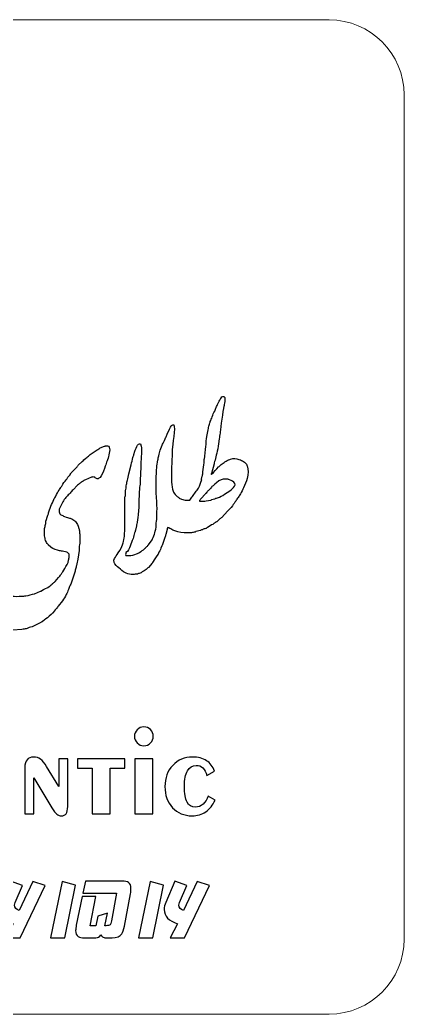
# Model space of a CAD drawing. Header units: millimetres. Extents: x -24 to 99, y -42 to 112.
# Drawn here: x 79.35 to 98.59, y -41.26 to 8.54 of the extents above; entities that cross this region are included whole.
import ezdxf

# ---------------------------------------------------------------- set-up
doc = ezdxf.new("R2010")
doc.units = ezdxf.units.MM
doc.header["$MEASUREMENT"] = 0
doc.layers.add('Layer 1', color=7, linetype='Continuous')

msp = doc.modelspace()

# ---------------------------------------------------------------- linework, layer by layer
at = {"layer": 'Layer 1', "color": 250, "lineweight": 18}
msp.add_open_spline([(52.5464, 8.5445), (52.5464, 8.5445), (94.8388, 8.5445), (94.8388, 8.5445), (96.9063, 8.5445), (98.5926, 6.8582), (98.5926, 4.7907), (98.5926, 4.7907), (98.5926, -37.5017), (98.5926, -37.5017), (98.5926, -39.5692), (96.9063, -41.2555), (94.8388, -41.2555), (94.8388, -41.2555), (52.5464, -41.2555), (52.5464, -41.2555), (50.4789, -41.2555), (48.7926, -39.5692), (48.7926, -37.5017), (48.7926, -37.5017), (48.7926, 4.7907), (48.7926, 4.7907), (48.7926, 6.8582), (50.4789, 8.5445), (52.5464, 8.5445)], degree=3, knots=[0, 0, 0, 0, 0.125, 0.125, 0.125, 0.25, 0.25, 0.25, 0.375, 0.375, 0.375, 0.5, 0.5, 0.5, 0.625, 0.625, 0.625, 0.75, 0.75, 0.75, 0.875, 0.875, 0.875, 1, 1, 1, 1], dxfattribs=at)
at = {"layer": 'Layer 1', "color": 250}
for points, knots in [([(88.6024, -13.4652), (88.6037, -13.4546), (88.601, -13.4527), (88.5808, -13.4652), (88.577, -13.5215), (88.5766, -13.5803), (88.5755, -13.6369), (88.5733, -13.753), (88.531, -13.9505), (88.5205, -14.0964), (88.5076, -14.2752), (88.4908, -14.2374), (88.4835, -14.3111), (88.4835, -14.3111), (88.4537, -14.4544), (88.4537, -14.4544), (88.4513, -14.4678), (88.4508, -14.4818), (88.4486, -14.4932), (88.435, -14.5613), (88.4594, -14.4638), (88.4444, -14.511), (88.4436, -14.5136), (88.4424, -14.5163), (88.4414, -14.5187), (88.4405, -14.521), (88.439, -14.5237), (88.438, -14.5259), (88.401, -14.6085), (88.379, -14.7943), (88.2971, -14.9109), (88.2704, -14.9489), (88.2502, -14.9674), (88.222, -15.0067), (88.208, -15.0261), (88.2014, -15.038), (88.1851, -15.0546), (88.1851, -15.0546), (87.9889, -15.3208), (87.9889, -15.3208), (87.9576, -15.3869), (87.9021, -15.4405), (87.8666, -15.507), (87.8004, -15.5086), (87.6989, -15.5149), (87.6356, -15.5066), (87.6356, -15.5066), (87.45, -15.459), (87.45, -15.459), (87.4083, -15.4394), (87.401, -15.4444), (87.36, -15.43), (87.2987, -15.4084), (87.35, -15.411), (87.2981, -15.3778), (87.246, -15.3445), (87.2039, -15.3165), (87.1598, -15.2684), (87.1059, -15.2098), (87.0512, -15.1284), (87.0201, -15.0549), (87.0078, -15.0257), (87.0115, -14.9869), (87.0004, -14.9548), (86.9156, -14.7103), (86.944, -14.2302), (86.9463, -13.9687), (86.9469, -13.9127), (86.9449, -13.8518), (86.9472, -13.7964), (86.9498, -13.7341), (86.9657, -13.7298), (86.9651, -13.6476), (86.9637, -13.4306), (86.9735, -13.1981), (86.98, -12.9723), (86.9867, -12.7365), (87.1452, -11.8873), (87.064, -11.7326), (86.9641, -11.7248), (86.9659, -11.7535), (86.925, -11.8128), (86.8718, -11.8896), (86.8773, -11.8998), (86.8393, -11.9635), (86.8393, -11.9635), (86.7298, -12.2087), (86.7298, -12.2087), (86.7188, -12.2347), (86.7115, -12.2758), (86.7006, -12.2978), (86.6936, -12.3117), (86.6905, -12.3121), (86.68, -12.3294), (86.6699, -12.3458), (86.6692, -12.3492), (86.6611, -12.3646), (86.6611, -12.3646), (86.5855, -12.5239), (86.5855, -12.5239), (86.5487, -12.634), (86.504, -12.6844), (86.4771, -12.7641), (86.4771, -12.7641), (86.3828, -13.0136), (86.3828, -13.0136), (86.3482, -13.1076), (86.3237, -13.1801), (86.3093, -13.2933), (86.3043, -13.3327), (86.2891, -13.3564), (86.283, -13.3842), (86.2636, -13.4733), (86.2874, -13.4455), (86.247, -13.5865), (86.247, -13.5865), (86.22, -13.7318), (86.22, -13.7318), (86.21, -13.7549), (86.2093, -13.7475), (86.2066, -13.7767), (86.203, -13.8148), (86.2066, -13.8522), (86.2017, -13.8926), (86.1855, -14.0252), (86.158, -15.1696), (86.1842, -15.3148), (86.1842, -15.3148), (86.2007, -15.4471), (86.2007, -15.4471), (86.2011, -15.4953), (86.2004, -15.545), (86.2051, -15.5923), (86.2263, -15.8069), (86.2143, -16.0514), (86.2138, -16.2721), (86.2134, -16.4308), (86.19, -16.5206), (86.1837, -16.6685), (86.1784, -16.7945), (86.1731, -16.9488), (86.1311, -17.0603), (86.0799, -17.1966), (86.1068, -17.2457), (86.0208, -17.3905), (85.9901, -17.4421), (86.0029, -17.4524), (85.9682, -17.4986), (85.9682, -17.4986), (85.7891, -17.7565), (85.7891, -17.7565), (85.7867, -17.7585), (85.779, -17.7634), (85.7764, -17.7654), (85.7726, -17.7683), (85.7592, -17.7789), (85.7578, -17.7803), (85.7362, -17.8009), (85.7312, -17.8165), (85.7098, -17.8401), (85.6912, -17.8605), (85.6747, -17.8723), (85.6535, -17.8903), (85.6518, -17.8918), (85.6492, -17.8937), (85.6476, -17.8953), (85.6092, -17.9297), (85.5873, -17.9628), (85.5408, -17.9923), (85.43, -18.0627), (85.4693, -18.0621), (85.3494, -18.1327), (85.2397, -18.1973), (85.2266, -18.1907), (85.1158, -18.2311), (84.9834, -18.2795), (84.8252, -18.2848), (84.6615, -18.2808), (84.6351, -18.2411), (84.6492, -18.2293), (84.6595, -18.1897), (84.6653, -18.1671), (84.6635, -18.1592), (84.6635, -18.1363), (84.7683, -18.1015), (84.8307, -17.9068), (84.8698, -17.8158), (84.8698, -17.8158), (84.9758, -17.525), (84.9758, -17.525), (84.979, -17.5135), (85.0041, -17.4847), (85.0222, -17.4344), (85.0566, -17.3383), (85.0718, -17.2433), (85.0976, -17.1424), (85.1108, -17.0905), (85.1305, -17.1011), (85.1411, -17.0191), (85.1411, -17.0191), (85.1896, -16.7976), (85.1896, -16.7976), (85.2001, -16.7609), (85.1956, -16.7486), (85.2001, -16.7116), (85.2177, -16.5669), (85.2573, -16.4489), (85.2715, -16.2387), (85.2736, -16.2084), (85.2714, -16.1861), (85.2777, -16.1566), (85.2868, -16.1137), (85.2906, -16.1353), (85.2927, -16.0798), (85.2952, -16.0145), (85.3025, -15.9665), (85.3035, -15.9083), (85.3056, -15.7884), (85.3065, -15.6736), (85.3139, -15.5637), (85.3139, -15.5637), (85.3468, -14.8682), (85.3468, -14.8682), (85.349, -14.7946), (85.3669, -14.7952), (85.3671, -14.7084), (85.3673, -14.6448), (85.3685, -14.5833), (85.3742, -14.5315), (85.3742, -14.5315), (85.4032, -13.8401), (85.4032, -13.8401), (85.4062, -13.5976), (85.4368, -13.371), (85.4361, -13.1116), (85.4355, -12.9212), (85.4547, -12.8621), (85.389, -12.6895), (85.3552, -12.6858), (85.3088, -12.688), (85.2865, -12.7035), (85.2406, -12.7353), (85.1681, -12.9149), (85.1478, -12.9684), (85.1358, -12.9999), (85.1241, -13.0325), (85.1137, -13.0627), (85.1137, -13.0627), (85.0651, -13.218), (85.0651, -13.218), (85.0544, -13.2775), (85.0335, -13.315), (85.014, -13.3705), (84.9737, -13.4855), (84.9581, -13.6246), (84.9183, -13.7393), (84.9183, -13.7393), (84.8074, -14.1968), (84.8074, -14.1968), (84.7807, -14.2911), (84.7637, -14.439), (84.7391, -14.515), (84.7199, -14.5744), (84.7386, -14.5085), (84.7166, -14.5537), (84.6989, -14.5902), (84.709, -14.6393), (84.7027, -14.6841), (84.6981, -14.7171), (84.6857, -14.7446), (84.678, -14.7867), (84.6698, -14.8318), (84.6737, -14.871), (84.6672, -14.9165), (84.6608, -14.9619), (84.6472, -14.9807), (84.6418, -15.0184), (84.6358, -15.061), (84.6409, -15.1071), (84.6353, -15.1517), (84.6288, -15.2028), (84.6417, -15.28), (84.6239, -15.3322), (84.6089, -15.3763), (84.6144, -15.3054), (84.6015, -15.3822), (84.6015, -15.3822), (84.6096, -16.6364), (84.6096, -16.6364), (84.6096, -16.695), (84.5995, -17.3939), (84.5642, -17.478), (84.5642, -17.478), (84.5372, -17.5795), (84.5372, -17.5795), (84.5207, -17.6688), (84.4696, -17.8254), (84.4278, -17.9083), (84.3308, -18.1007), (84.2077, -18.2361), (84.1787, -18.2926), (84.1243, -18.3984), (84.0329, -18.4361), (84.068, -18.6287), (84.0842, -18.7179), (84.2365, -18.8496), (84.3067, -18.9026), (84.4604, -19.0186), (84.4412, -19.0474), (84.6747, -19.1771), (84.7704, -19.2302), (84.8958, -19.2294), (85.0098, -19.2281), (85.0822, -19.2273), (85.1805, -19.2309), (85.24, -19.2114), (85.2598, -19.205), (85.2532, -19.2042), (85.2852, -19.1926), (85.3445, -19.1714), (85.4202, -19.1646), (85.466, -19.1186), (85.4996, -19.0848), (85.4637, -19.1082), (85.5026, -19.0901), (85.6073, -19.0412), (85.6449, -19.0098), (85.7301, -18.9313), (85.7542, -18.909), (85.7734, -18.8985), (85.7939, -18.8777), (85.7939, -18.8777), (85.9739, -18.672), (85.9739, -18.672), (86.0013, -18.6419), (85.9958, -18.6214), (86.0181, -18.5876), (86.0963, -18.4692), (86.2037, -18.3324), (86.2704, -18.2095), (86.2848, -18.183), (86.2977, -18.1516), (86.314, -18.1237), (86.3718, -18.0251), (86.4018, -17.9489), (86.4455, -17.8385), (86.4548, -17.8151), (86.4476, -17.8335), (86.4568, -17.8164), (86.4695, -17.793), (86.4629, -17.8118), (86.4771, -17.775), (86.4771, -17.775), (86.6062, -17.3882), (86.6062, -17.3882), (86.6188, -17.3499), (86.6318, -17.3315), (86.6406, -17.2947), (86.6453, -17.2747), (86.6456, -17.2584), (86.6517, -17.2399), (86.6517, -17.2399), (86.7187, -16.9872), (86.7187, -16.9872), (86.7251, -16.9557), (86.7228, -16.9628), (86.7327, -16.9368), (86.7327, -16.9368), (86.7561, -16.8895), (86.7561, -16.8895), (86.8183, -16.8885), (86.902, -16.9498), (86.9554, -16.9834), (87.0222, -17.0253), (87.0857, -17.0447), (87.1592, -17.0675), (87.1998, -17.0802), (87.2278, -17.0836), (87.2683, -17.0973), (87.4618, -17.163), (87.6771, -17.149), (87.8813, -17.1446), (87.9731, -17.1426), (88.0081, -17.1267), (88.086, -17.1169), (88.1778, -17.1054), (88.1099, -17.1038), (88.1654, -17.0844), (88.1654, -17.0844), (88.3997, -17.0275), (88.3997, -17.0275), (88.4425, -17.0064), (88.3837, -17.0218), (88.4402, -17.0064), (88.5063, -16.9883), (88.5696, -16.9507), (88.6124, -16.9444), (88.703, -16.9308), (88.6493, -16.947), (88.6992, -16.9084), (88.6992, -16.9084), (88.7333, -16.8895), (88.7333, -16.8895), (88.7578, -16.8765), (88.7528, -16.8774), (88.7719, -16.8633), (88.7719, -16.8633), (88.9512, -16.7547), (88.9512, -16.7547), (88.9858, -16.7324), (89.0356, -16.7155), (89.0675, -16.6871), (89.092, -16.6654), (89.1082, -16.6566), (89.1347, -16.6375), (89.1498, -16.6265), (89.1515, -16.6242), (89.1659, -16.6158), (89.1659, -16.6158), (89.1947, -16.601), (89.1947, -16.601), (89.1968, -16.5997), (89.1995, -16.598), (89.2016, -16.5966), (89.2035, -16.5952), (89.206, -16.5932), (89.2078, -16.5917), (89.2078, -16.5917), (89.3304, -16.4794), (89.3304, -16.4794), (89.3551, -16.4599), (89.3727, -16.4464), (89.3967, -16.4276), (89.421, -16.4087), (89.4444, -16.3996), (89.4674, -16.3793), (89.4674, -16.3793), (89.746, -16.0696), (89.746, -16.0696), (89.8399, -15.958), (89.9012, -15.9336), (89.9902, -15.7903), (90.0422, -15.7066), (90.106, -15.6343), (90.1639, -15.556), (90.2027, -15.5034), (90.1993, -15.478), (90.2558, -15.4114), (90.2608, -15.4055), (90.2773, -15.3851), (90.2788, -15.3825), (90.3198, -15.3111), (90.3488, -15.2802), (90.3913, -15.1951), (90.4399, -15.0984), (90.5201, -14.9911), (90.5542, -14.8874), (90.5542, -14.8874), (90.6918, -14.5518), (90.6918, -14.5518), (90.7528, -14.4097), (90.7985, -14.101), (90.7725, -13.9442), (90.7725, -13.9442), (90.7279, -13.7863), (90.7279, -13.7863), (90.7239, -13.7747), (90.7246, -13.7716), (90.7204, -13.7617), (90.6943, -13.7001), (90.613, -13.6169), (90.5505, -13.5829), (90.4584, -13.5329), (90.4443, -13.5003), (90.3137, -13.4673), (90.1595, -13.4285), (90.0744, -13.4049), (89.9046, -13.4562), (89.864, -13.4684), (89.8522, -13.4684), (89.818, -13.4849), (89.8045, -13.4914), (89.813, -13.4879), (89.7963, -13.4951), (89.7963, -13.4951), (89.7323, -13.528), (89.7323, -13.528), (89.6628, -13.5691), (89.6439, -13.5793), (89.5837, -13.6248), (89.5837, -13.6248), (89.4311, -13.7297), (89.4311, -13.7297), (89.3854, -13.7641), (89.3456, -13.8153), (89.3055, -13.8504), (89.1631, -13.9749), (89.0863, -14.0817), (88.9415, -14.2155), (88.9415, -14.2155), (88.93, -14.2267), (88.93, -14.2267), (88.9295, -14.1837), (88.9296, -14.201), (88.9389, -14.1701), (88.9389, -14.1701), (89.0781, -13.6989), (89.0781, -13.6989), (89.0882, -13.6408), (89.0776, -13.6337), (89.1008, -13.5809), (89.1403, -13.491), (89.1633, -13.3645), (89.1876, -13.2626), (89.1976, -13.2209), (89.2139, -13.2023), (89.2182, -13.1546), (89.2283, -13.0429), (89.2824, -12.8301), (89.3048, -12.695), (89.3048, -12.695), (89.3387, -12.4472), (89.3387, -12.4472), (89.3474, -12.3473), (89.3504, -12.2506), (89.3755, -12.1521), (89.3803, -12.1336), (89.3863, -12.1222), (89.3889, -12.0937), (89.4105, -11.864), (89.5075, -11.046), (89.5693, -10.808), (89.5795, -10.7684), (89.57, -10.8085), (89.5801, -10.7754), (89.5925, -10.7345), (89.5871, -10.6957), (89.5937, -10.6499), (89.6058, -10.5658), (89.655, -10.3408), (89.5679, -10.3136), (89.5165, -10.2976), (89.493, -10.3162), (89.4701, -10.3398), (89.4701, -10.3398), (89.4075, -10.4163), (89.4075, -10.4163), (89.3705, -10.4626), (89.3474, -10.5374), (89.3156, -10.5925), (89.3156, -10.5925), (89.2676, -10.6834), (89.2676, -10.6834), (89.2475, -10.7147), (89.2397, -10.7417), (89.2236, -10.7779), (89.193, -10.8471), (89.1608, -10.8827), (89.1392, -10.9594), (89.1392, -10.9594), (89.1056, -11.0463), (89.1056, -11.0463), (88.998, -11.2455), (88.9556, -11.4293), (88.8879, -11.5783), (88.8706, -11.6165), (88.8724, -11.5803), (88.86, -11.6438), (88.8509, -11.69), (88.8443, -11.7122), (88.8284, -11.7544), (88.8, -11.8297), (88.798, -11.9019), (88.7817, -11.9881), (88.7609, -12.0986), (88.7283, -12.2132), (88.7146, -12.3235), (88.7146, -12.3235), (88.6921, -12.4379), (88.6921, -12.4379), (88.6779, -12.5611), (88.6814, -12.7027), (88.6624, -12.8247), (88.6339, -13.0088), (88.612, -13.2811), (88.6024, -13.4652)], [0, 0, 0, 0, 0.0051282, 0.0051282, 0.0051282, 0.0102564, 0.0102564, 0.0102564, 0.0153846, 0.0153846, 0.0153846, 0.0205128, 0.0205128, 0.0205128, 0.025641, 0.025641, 0.025641, 0.0307692, 0.0307692, 0.0307692, 0.0358974, 0.0358974, 0.0358974, 0.0410256, 0.0410256, 0.0410256, 0.0461538, 0.0461538, 0.0461538, 0.0512821, 0.0512821, 0.0512821, 0.0564103, 0.0564103, 0.0564103, 0.0615385, 0.0615385, 0.0615385, 0.0666667, 0.0666667, 0.0666667, 0.0717949, 0.0717949, 0.0717949, 0.0769231, 0.0769231, 0.0769231, 0.0820513, 0.0820513, 0.0820513, 0.0871795, 0.0871795, 0.0871795, 0.0923077, 0.0923077, 0.0923077, 0.0974359, 0.0974359, 0.0974359, 0.1025641, 0.1025641, 0.1025641, 0.1076923, 0.1076923, 0.1076923, 0.1128205, 0.1128205, 0.1128205, 0.1179487, 0.1179487, 0.1179487, 0.1230769, 0.1230769, 0.1230769, 0.1282051, 0.1282051, 0.1282051, 0.1333333, 0.1333333, 0.1333333, 0.1384615, 0.1384615, 0.1384615, 0.1435897, 0.1435897, 0.1435897, 0.1487179, 0.1487179, 0.1487179, 0.1538462, 0.1538462, 0.1538462, 0.1589744, 0.1589744, 0.1589744, 0.1641026, 0.1641026, 0.1641026, 0.1692308, 0.1692308, 0.1692308, 0.174359, 0.174359, 0.174359, 0.1794872, 0.1794872, 0.1794872, 0.1846154, 0.1846154, 0.1846154, 0.1897436, 0.1897436, 0.1897436, 0.1948718, 0.1948718, 0.1948718, 0.2, 0.2, 0.2, 0.2051282, 0.2051282, 0.2051282, 0.2102564, 0.2102564, 0.2102564, 0.2153846, 0.2153846, 0.2153846, 0.2205128, 0.2205128, 0.2205128, 0.225641, 0.225641, 0.225641, 0.2307692, 0.2307692, 0.2307692, 0.2358974, 0.2358974, 0.2358974, 0.2410256, 0.2410256, 0.2410256, 0.2461538, 0.2461538, 0.2461538, 0.2512821, 0.2512821, 0.2512821, 0.2564103, 0.2564103, 0.2564103, 0.2615385, 0.2615385, 0.2615385, 0.2666667, 0.2666667, 0.2666667, 0.2717949, 0.2717949, 0.2717949, 0.2769231, 0.2769231, 0.2769231, 0.2820513, 0.2820513, 0.2820513, 0.2871795, 0.2871795, 0.2871795, 0.2923077, 0.2923077, 0.2923077, 0.2974359, 0.2974359, 0.2974359, 0.3025641, 0.3025641, 0.3025641, 0.3076923, 0.3076923, 0.3076923, 0.3128205, 0.3128205, 0.3128205, 0.3179487, 0.3179487, 0.3179487, 0.3230769, 0.3230769, 0.3230769, 0.3282051, 0.3282051, 0.3282051, 0.3333333, 0.3333333, 0.3333333, 0.3384615, 0.3384615, 0.3384615, 0.3435897, 0.3435897, 0.3435897, 0.3487179, 0.3487179, 0.3487179, 0.3538462, 0.3538462, 0.3538462, 0.3589744, 0.3589744, 0.3589744, 0.3641026, 0.3641026, 0.3641026, 0.3692308, 0.3692308, 0.3692308, 0.374359, 0.374359, 0.374359, 0.3794872, 0.3794872, 0.3794872, 0.3846154, 0.3846154, 0.3846154, 0.3897436, 0.3897436, 0.3897436, 0.3948718, 0.3948718, 0.3948718, 0.4, 0.4, 0.4, 0.4051282, 0.4051282, 0.4051282, 0.4102564, 0.4102564, 0.4102564, 0.4153846, 0.4153846, 0.4153846, 0.4205128, 0.4205128, 0.4205128, 0.425641, 0.425641, 0.425641, 0.4307692, 0.4307692, 0.4307692, 0.4358974, 0.4358974, 0.4358974, 0.4410256, 0.4410256, 0.4410256, 0.4461538, 0.4461538, 0.4461538, 0.4512821, 0.4512821, 0.4512821, 0.4564103, 0.4564103, 0.4564103, 0.4615385, 0.4615385, 0.4615385, 0.4666667, 0.4666667, 0.4666667, 0.4717949, 0.4717949, 0.4717949, 0.4769231, 0.4769231, 0.4769231, 0.4820513, 0.4820513, 0.4820513, 0.4871795, 0.4871795, 0.4871795, 0.4923077, 0.4923077, 0.4923077, 0.4974359, 0.4974359, 0.4974359, 0.5025641, 0.5025641, 0.5025641, 0.5076923, 0.5076923, 0.5076923, 0.5128205, 0.5128205, 0.5128205, 0.5179487, 0.5179487, 0.5179487, 0.5230769, 0.5230769, 0.5230769, 0.5282051, 0.5282051, 0.5282051, 0.5333333, 0.5333333, 0.5333333, 0.5384615, 0.5384615, 0.5384615, 0.5435897, 0.5435897, 0.5435897, 0.5487179, 0.5487179, 0.5487179, 0.5538462, 0.5538462, 0.5538462, 0.5589744, 0.5589744, 0.5589744, 0.5641026, 0.5641026, 0.5641026, 0.5692308, 0.5692308, 0.5692308, 0.574359, 0.574359, 0.574359, 0.5794872, 0.5794872, 0.5794872, 0.5846154, 0.5846154, 0.5846154, 0.5897436, 0.5897436, 0.5897436, 0.5948718, 0.5948718, 0.5948718, 0.6, 0.6, 0.6, 0.6051282, 0.6051282, 0.6051282, 0.6102564, 0.6102564, 0.6102564, 0.6153846, 0.6153846, 0.6153846, 0.6205128, 0.6205128, 0.6205128, 0.625641, 0.625641, 0.625641, 0.6307692, 0.6307692, 0.6307692, 0.6358974, 0.6358974, 0.6358974, 0.6410256, 0.6410256, 0.6410256, 0.6461538, 0.6461538, 0.6461538, 0.6512821, 0.6512821, 0.6512821, 0.6564103, 0.6564103, 0.6564103, 0.6615385, 0.6615385, 0.6615385, 0.6666667, 0.6666667, 0.6666667, 0.6717949, 0.6717949, 0.6717949, 0.6769231, 0.6769231, 0.6769231, 0.6820513, 0.6820513, 0.6820513, 0.6871795, 0.6871795, 0.6871795, 0.6923077, 0.6923077, 0.6923077, 0.6974359, 0.6974359, 0.6974359, 0.7025641, 0.7025641, 0.7025641, 0.7076923, 0.7076923, 0.7076923, 0.7128205, 0.7128205, 0.7128205, 0.7179487, 0.7179487, 0.7179487, 0.7230769, 0.7230769, 0.7230769, 0.7282051, 0.7282051, 0.7282051, 0.7333333, 0.7333333, 0.7333333, 0.7384615, 0.7384615, 0.7384615, 0.7435897, 0.7435897, 0.7435897, 0.7487179, 0.7487179, 0.7487179, 0.7538462, 0.7538462, 0.7538462, 0.7589744, 0.7589744, 0.7589744, 0.7641026, 0.7641026, 0.7641026, 0.7692308, 0.7692308, 0.7692308, 0.774359, 0.774359, 0.774359, 0.7794872, 0.7794872, 0.7794872, 0.7846154, 0.7846154, 0.7846154, 0.7897436, 0.7897436, 0.7897436, 0.7948718, 0.7948718, 0.7948718, 0.8, 0.8, 0.8, 0.8051282, 0.8051282, 0.8051282, 0.8102564, 0.8102564, 0.8102564, 0.8153846, 0.8153846, 0.8153846, 0.8205128, 0.8205128, 0.8205128, 0.825641, 0.825641, 0.825641, 0.8307692, 0.8307692, 0.8307692, 0.8358974, 0.8358974, 0.8358974, 0.8410256, 0.8410256, 0.8410256, 0.8461538, 0.8461538, 0.8461538, 0.8512821, 0.8512821, 0.8512821, 0.8564103, 0.8564103, 0.8564103, 0.8615385, 0.8615385, 0.8615385, 0.8666667, 0.8666667, 0.8666667, 0.8717949, 0.8717949, 0.8717949, 0.8769231, 0.8769231, 0.8769231, 0.8820513, 0.8820513, 0.8820513, 0.8871795, 0.8871795, 0.8871795, 0.8923077, 0.8923077, 0.8923077, 0.8974359, 0.8974359, 0.8974359, 0.9025641, 0.9025641, 0.9025641, 0.9076923, 0.9076923, 0.9076923, 0.9128205, 0.9128205, 0.9128205, 0.9179487, 0.9179487, 0.9179487, 0.9230769, 0.9230769, 0.9230769, 0.9282051, 0.9282051, 0.9282051, 0.9333333, 0.9333333, 0.9333333, 0.9384615, 0.9384615, 0.9384615, 0.9435897, 0.9435897, 0.9435897, 0.9487179, 0.9487179, 0.9487179, 0.9538462, 0.9538462, 0.9538462, 0.9589744, 0.9589744, 0.9589744, 0.9641026, 0.9641026, 0.9641026, 0.9692308, 0.9692308, 0.9692308, 0.974359, 0.974359, 0.974359, 0.9794872, 0.9794872, 0.9794872, 0.9846154, 0.9846154, 0.9846154, 0.9897436, 0.9897436, 0.9897436, 0.9948718, 0.9948718, 0.9948718, 1, 1, 1, 1]), ([(80.5836, -16.99), (80.5835, -17.1128), (80.5678, -17.2657), (80.6027, -17.3783), (80.6144, -17.4163), (80.6092, -17.4303), (80.6185, -17.4698), (80.6354, -17.5425), (80.6825, -17.6293), (80.7233, -17.6876), (80.745, -17.7187), (80.7394, -17.7197), (80.77, -17.7482), (80.77, -17.7482), (80.9015, -17.8635), (80.9015, -17.8635), (80.9105, -17.8723), (80.9097, -17.8727), (80.9172, -17.8797), (81.0039, -17.9611), (81.221, -18.0173), (81.3336, -18.048), (81.3737, -18.059), (81.4022, -18.052), (81.4402, -18.061), (81.4858, -18.0717), (81.4452, -18.0654), (81.48, -18.0749), (81.48, -18.0749), (81.6979, -18.1241), (81.6979, -18.1241), (81.7321, -18.1335), (81.7309, -18.1455), (81.7633, -18.167), (81.8211, -18.2053), (81.8243, -18.2148), (81.8228, -18.3291), (81.8215, -18.4276), (81.802, -18.4424), (81.7904, -18.5227), (81.7656, -18.6953), (81.6741, -18.7996), (81.601, -18.9359), (81.601, -18.9359), (81.4953, -19.1095), (81.4953, -19.1095), (81.4768, -19.1366), (81.4745, -19.1487), (81.4545, -19.1766), (81.4355, -19.2031), (81.4236, -19.2102), (81.4059, -19.2346), (81.3692, -19.285), (81.3358, -19.3419), (81.2901, -19.3878), (81.2901, -19.3878), (81.11, -19.5931), (81.11, -19.5931), (81.0765, -19.6312), (81.0276, -19.6496), (80.9905, -19.6878), (80.9905, -19.6878), (80.9614, -19.714), (80.9614, -19.714), (80.8991, -19.7579), (80.8559, -19.836), (80.7521, -19.8785), (80.7521, -19.8785), (80.5976, -19.9516), (80.5976, -19.9516), (80.5697, -19.9652), (80.56, -19.9794), (80.5371, -19.9951), (80.5371, -19.9951), (80.3932, -20.0674), (80.3932, -20.0674), (80.3912, -20.0685), (80.3886, -20.07), (80.3866, -20.0711), (80.3866, -20.0711), (80.0912, -20.1967), (80.0912, -20.1967), (79.9397, -20.2257), (79.8046, -20.2903), (79.6424, -20.3031), (79.5823, -20.3079), (79.595, -20.3147), (79.555, -20.3223), (79.524, -20.3281), (79.4819, -20.3256), (79.4493, -20.326), (79.0816, -20.3297), (78.8248, -20.3528), (78.4801, -20.1996), (78.4395, -20.1816), (78.4205, -20.1815), (78.3805, -20.1597), (78.282, -20.1063), (78.0685, -19.9392), (78.0055, -19.8481), (77.8814, -19.6685), (77.8653, -19.5738), (77.807, -19.3691), (77.7793, -19.2719), (77.7773, -19.0797), (77.7834, -18.9714), (77.7941, -18.7834), (77.8207, -18.5637), (77.8649, -18.3756), (77.8649, -18.3756), (77.9685, -17.9232), (77.9685, -17.9232), (77.9723, -17.9057), (77.9748, -17.8855), (77.979, -17.8693), (77.979, -17.8693), (78.0118, -17.7627), (78.0118, -17.7627), (78.0244, -17.7189), (78.0221, -17.75), (78.0349, -17.7113), (78.0349, -17.7113), (78.0678, -17.6067), (78.0678, -17.6067), (78.0748, -17.5726), (78.0723, -17.5212), (78.0857, -17.4911), (78.0857, -17.4911), (78.1653, -17.2944), (78.1653, -17.2944), (78.1813, -17.2554), (78.1749, -17.2227), (78.1921, -17.1795), (78.2197, -17.11), (78.251, -17.0617), (78.2657, -16.9892), (78.2803, -16.917), (78.3165, -16.8544), (78.3412, -16.7853), (78.3525, -16.7542), (78.365, -16.7345), (78.3727, -16.6895), (78.3852, -16.6158), (78.4121, -16.5452), (78.4501, -16.4841), (78.4501, -16.4841), (78.6021, -16.0942), (78.6021, -16.0942), (78.6141, -16.0388), (78.6334, -15.9093), (78.6556, -15.8744), (78.6745, -15.8444), (78.6627, -15.8853), (78.6808, -15.8393), (78.6856, -15.827), (78.6922, -15.7973), (78.6981, -15.7811), (78.7113, -15.7442), (78.72, -15.7201), (78.7294, -15.6747), (78.7567, -15.544), (78.8057, -15.4787), (78.7462, -15.334), (78.7296, -15.2938), (78.7313, -15.278), (78.6789, -15.2664), (78.5644, -15.2411), (78.5228, -15.2858), (78.4709, -15.3677), (78.4633, -15.3799), (78.4509, -15.4024), (78.4436, -15.4148), (78.4252, -15.4462), (78.4197, -15.4768), (78.4003, -15.5111), (78.3501, -15.5996), (78.3141, -15.7868), (78.27, -15.8647), (78.2469, -15.9055), (78.2563, -15.8712), (78.2443, -15.9108), (78.2282, -15.9642), (78.2271, -15.9692), (78.2084, -16.0156), (78.2084, -16.0156), (77.9708, -16.6567), (77.9708, -16.6567), (77.9609, -16.6815), (77.932, -16.7212), (77.9018, -16.7998), (77.9018, -16.7998), (77.8576, -16.9268), (77.8576, -16.9268), (77.8566, -16.9295), (77.8555, -16.9323), (77.8545, -16.9349), (77.8545, -16.9349), (77.8297, -16.9952), (77.8297, -16.9952), (77.8045, -17.0681), (77.779, -17.1206), (77.7598, -17.2031), (77.7409, -17.2846), (77.7144, -17.3312), (77.6816, -17.3955), (77.6561, -17.4455), (77.6501, -17.5482), (77.6199, -17.6144), (77.6199, -17.6144), (77.5504, -17.8452), (77.5504, -17.8452), (77.5494, -17.8474), (77.5479, -17.8501), (77.5469, -17.8523), (77.5136, -17.925), (77.4413, -18.1774), (77.433, -18.2431), (77.4258, -18.2999), (77.4131, -18.2995), (77.4068, -18.3595), (77.4014, -18.4112), (77.3901, -18.4327), (77.3791, -18.4684), (77.3791, -18.4684), (77.35, -18.5681), (77.35, -18.5681), (77.3314, -18.6334), (77.3292, -18.7201), (77.3059, -18.803), (77.2833, -18.8835), (77.2777, -18.9648), (77.2667, -19.0456), (77.2564, -19.1197), (77.2393, -19.0517), (77.2361, -19.2942), (77.2351, -19.3686), (77.2228, -19.3366), (77.2156, -19.4104), (77.1921, -19.6548), (77.1938, -19.9473), (77.2254, -20.1954), (77.2254, -20.1954), (77.2392, -20.3871), (77.2392, -20.3871), (77.2453, -20.4405), (77.2438, -20.4096), (77.2594, -20.4426), (77.2801, -20.4865), (77.3022, -20.6006), (77.3109, -20.6552), (77.3109, -20.6552), (77.4565, -21.0716), (77.4565, -21.0716), (77.4676, -21.0897), (77.4673, -21.0887), (77.4805, -21.1114), (77.4805, -21.1114), (77.5123, -21.1554), (77.5123, -21.1554), (77.5424, -21.1937), (77.5304, -21.2045), (77.5575, -21.2491), (77.5575, -21.2491), (77.6736, -21.4014), (77.6736, -21.4014), (77.7149, -21.4472), (77.6894, -21.4491), (77.7214, -21.4925), (77.7214, -21.4925), (77.8571, -21.625), (77.8571, -21.625), (77.8847, -21.6485), (77.9056, -21.6685), (77.9302, -21.691), (77.9302, -21.691), (78.1659, -21.8602), (78.1659, -21.8602), (78.426, -21.9954), (78.7009, -22.0242), (78.9993, -22.0251), (78.9993, -22.0251), (79.4527, -21.9846), (79.4527, -21.9846), (79.5239, -21.9668), (79.6054, -21.9722), (79.6683, -21.9519), (79.7133, -21.9374), (79.7127, -21.9296), (79.7467, -21.9157), (79.8197, -21.8859), (79.9454, -21.8693), (80.0276, -21.8214), (80.0276, -21.8214), (80.4046, -21.6397), (80.4046, -21.6397), (80.4276, -21.6255), (80.4213, -21.6303), (80.4427, -21.6146), (80.4549, -21.6057), (80.4641, -21.598), (80.4806, -21.5876), (80.5759, -21.5278), (80.6187, -21.4745), (80.6586, -21.4541), (80.7337, -21.4157), (80.9171, -21.2363), (80.9805, -21.1678), (80.9805, -21.1678), (81.0952, -21.0363), (81.0952, -21.0363), (81.1041, -21.0236), (81.113, -21.0127), (81.1236, -20.9998), (81.145, -20.9734), (81.1358, -20.9859), (81.1553, -20.9671), (81.1781, -20.9452), (81.1575, -20.9721), (81.1802, -20.9373), (81.1802, -20.9373), (81.2344, -20.8641), (81.2344, -20.8641), (81.2482, -20.8461), (81.2493, -20.8454), (81.2642, -20.8298), (81.2642, -20.8298), (81.4847, -20.5476), (81.4847, -20.5476), (81.5541, -20.4564), (81.6152, -20.3411), (81.6726, -20.2431), (81.7169, -20.1676), (81.7466, -20.0647), (81.7801, -19.9833), (81.7987, -19.9383), (81.8013, -19.9542), (81.817, -19.8893), (81.8347, -19.8157), (81.8659, -19.7913), (81.8948, -19.7244), (81.8948, -19.7244), (82.1115, -19.0739), (82.1115, -19.0739), (82.1217, -19.0343), (82.12, -19.0036), (82.1313, -18.964), (82.148, -18.905), (82.1769, -18.8426), (82.1874, -18.778), (82.2054, -18.6669), (82.2392, -18.5837), (82.253, -18.4701), (82.253, -18.4701), (82.3119, -18.0329), (82.3119, -18.0329), (82.33, -17.9512), (82.3104, -17.8267), (82.3418, -17.7512), (82.3688, -17.6861), (82.3596, -17.369), (82.3551, -17.2578), (82.3515, -17.2138), (82.3395, -17.2208), (82.3356, -17.1618), (82.3316, -17.1035), (82.3326, -16.9958), (82.3128, -16.9533), (82.2929, -16.9105), (82.3097, -16.9761), (82.2935, -16.9054), (82.2877, -16.8806), (82.2887, -16.8692), (82.2836, -16.8516), (82.2706, -16.8058), (82.2818, -16.8459), (82.2688, -16.8147), (82.2688, -16.8147), (82.2292, -16.7266), (82.2292, -16.7266), (82.197, -16.663), (82.155, -16.5925), (82.1021, -16.5446), (82.1021, -16.5446), (82.0104, -16.4875), (82.0104, -16.4875), (81.8205, -16.3754), (81.8573, -16.4489), (81.5785, -16.3284), (81.5519, -16.317), (81.5312, -16.294), (81.5078, -16.2848), (81.4499, -16.2622), (81.3476, -16.2762), (81.3175, -16.103), (81.298, -15.9906), (81.3313, -15.933), (81.3869, -15.8228), (81.3869, -15.8228), (81.4715, -15.6596), (81.4715, -15.6596), (81.5164, -15.5804), (81.5576, -15.4996), (81.6141, -15.4257), (81.68, -15.3396), (81.6975, -15.3512), (81.7352, -15.3015), (81.7881, -15.2317), (81.8538, -15.1793), (81.9089, -15.1115), (81.9199, -15.098), (81.9125, -15.1062), (81.9228, -15.0931), (81.9349, -15.0776), (81.9208, -15.0939), (81.9374, -15.0748), (81.9849, -15.0203), (82.0438, -14.9785), (82.087, -14.9249), (82.1066, -14.9004), (82.1165, -14.8805), (82.1382, -14.8577), (82.1994, -14.7936), (82.2723, -14.7417), (82.3388, -14.6832), (82.3817, -14.6454), (82.4339, -14.6122), (82.4808, -14.5787), (82.5048, -14.5616), (82.5217, -14.5432), (82.5499, -14.5298), (82.5857, -14.5127), (82.604, -14.5068), (82.6411, -14.4899), (82.6411, -14.4899), (82.9346, -14.3575), (82.9346, -14.3575), (82.9541, -14.3532), (82.9753, -14.3518), (82.9955, -14.3512), (83.0364, -14.3499), (83.0686, -14.3539), (83.1, -14.3684), (83.1787, -14.405), (83.2472, -14.5394), (83.429, -14.2958), (83.5242, -14.1683), (83.5656, -13.9373), (83.6229, -13.8145), (83.6652, -13.7235), (83.676, -13.6237), (83.723, -13.5393), (83.7498, -13.491), (83.7985, -13.3239), (83.8033, -13.2611), (83.8033, -13.2611), (83.8079, -13.22), (83.8079, -13.22), (83.8162, -13.1835), (83.8196, -13.207), (83.8268, -13.1539), (83.8381, -13.0697), (83.8736, -12.9247), (83.8236, -12.8499), (83.7841, -12.7905), (83.7047, -12.7885), (83.639, -12.7958), (83.6078, -12.7993), (83.6185, -12.7992), (83.5933, -12.8101), (83.5933, -12.8101), (83.5434, -12.8259), (83.5434, -12.8259), (83.4839, -12.8411), (83.4356, -12.8781), (83.3711, -12.8993), (83.3403, -12.9094), (83.3288, -12.9279), (83.3021, -12.9465), (83.276, -12.9647), (83.2473, -12.977), (83.22, -12.993), (83.22, -12.993), (82.9184, -13.1851), (82.9184, -13.1851), (82.8841, -13.2127), (82.8644, -13.2418), (82.8216, -13.2701), (82.763, -13.309), (82.7147, -13.3627), (82.6574, -13.4056), (82.6574, -13.4056), (82.5608, -13.4909), (82.5608, -13.4909), (82.5198, -13.5262), (82.5135, -13.5489), (82.4679, -13.5803), (82.4679, -13.5803), (82.2716, -13.7593), (82.2716, -13.7593), (82.2262, -13.8173), (82.2635, -13.8034), (82.1622, -13.8954), (82.1406, -13.9151), (82.123, -13.9324), (82.1032, -13.9549), (82.1032, -13.9549), (81.9853, -14.0831), (81.9853, -14.0831), (81.9407, -14.1217), (81.906, -14.1682), (81.8748, -14.2188), (81.8727, -14.2222), (81.8631, -14.2381), (81.8626, -14.2389), (81.8082, -14.3169), (81.7795, -14.3285), (81.7194, -14.4278), (81.7008, -14.4587), (81.691, -14.4598), (81.666, -14.4923), (81.6156, -14.5577), (81.4837, -14.7147), (81.4601, -14.7755), (81.4401, -14.8268), (81.4197, -14.8344), (81.3688, -14.9336), (81.35, -14.9702), (81.3357, -14.9791), (81.3125, -15.0068), (81.2506, -15.0807), (81.1984, -15.2161), (81.1528, -15.3077), (81.1233, -15.3667), (81.0715, -15.4143), (81.0501, -15.4807), (81.0139, -15.5925), (80.9401, -15.709), (80.8961, -15.8208), (80.8961, -15.8208), (80.802, -16.0937), (80.802, -16.0937), (80.7886, -16.1332), (80.7878, -16.1624), (80.7769, -16.2001), (80.7561, -16.2721), (80.6693, -16.4518), (80.6561, -16.5717), (80.6509, -16.6187), (80.6594, -16.6364), (80.6431, -16.6746), (80.6431, -16.6746), (80.6193, -16.7797), (80.6193, -16.7797), (80.6094, -16.8478), (80.5836, -16.9208), (80.5836, -16.99)], [0, 0, 0, 0, 0.0054054, 0.0054054, 0.0054054, 0.0108108, 0.0108108, 0.0108108, 0.0162162, 0.0162162, 0.0162162, 0.0216216, 0.0216216, 0.0216216, 0.027027, 0.027027, 0.027027, 0.0324324, 0.0324324, 0.0324324, 0.0378378, 0.0378378, 0.0378378, 0.0432432, 0.0432432, 0.0432432, 0.0486486, 0.0486486, 0.0486486, 0.0540541, 0.0540541, 0.0540541, 0.0594595, 0.0594595, 0.0594595, 0.0648649, 0.0648649, 0.0648649, 0.0702703, 0.0702703, 0.0702703, 0.0756757, 0.0756757, 0.0756757, 0.0810811, 0.0810811, 0.0810811, 0.0864865, 0.0864865, 0.0864865, 0.0918919, 0.0918919, 0.0918919, 0.0972973, 0.0972973, 0.0972973, 0.1027027, 0.1027027, 0.1027027, 0.1081081, 0.1081081, 0.1081081, 0.1135135, 0.1135135, 0.1135135, 0.1189189, 0.1189189, 0.1189189, 0.1243243, 0.1243243, 0.1243243, 0.1297297, 0.1297297, 0.1297297, 0.1351351, 0.1351351, 0.1351351, 0.1405405, 0.1405405, 0.1405405, 0.1459459, 0.1459459, 0.1459459, 0.1513514, 0.1513514, 0.1513514, 0.1567568, 0.1567568, 0.1567568, 0.1621622, 0.1621622, 0.1621622, 0.1675676, 0.1675676, 0.1675676, 0.172973, 0.172973, 0.172973, 0.1783784, 0.1783784, 0.1783784, 0.1837838, 0.1837838, 0.1837838, 0.1891892, 0.1891892, 0.1891892, 0.1945946, 0.1945946, 0.1945946, 0.2, 0.2, 0.2, 0.2054054, 0.2054054, 0.2054054, 0.2108108, 0.2108108, 0.2108108, 0.2162162, 0.2162162, 0.2162162, 0.2216216, 0.2216216, 0.2216216, 0.227027, 0.227027, 0.227027, 0.2324324, 0.2324324, 0.2324324, 0.2378378, 0.2378378, 0.2378378, 0.2432432, 0.2432432, 0.2432432, 0.2486486, 0.2486486, 0.2486486, 0.2540541, 0.2540541, 0.2540541, 0.2594595, 0.2594595, 0.2594595, 0.2648649, 0.2648649, 0.2648649, 0.2702703, 0.2702703, 0.2702703, 0.2756757, 0.2756757, 0.2756757, 0.2810811, 0.2810811, 0.2810811, 0.2864865, 0.2864865, 0.2864865, 0.2918919, 0.2918919, 0.2918919, 0.2972973, 0.2972973, 0.2972973, 0.3027027, 0.3027027, 0.3027027, 0.3081081, 0.3081081, 0.3081081, 0.3135135, 0.3135135, 0.3135135, 0.3189189, 0.3189189, 0.3189189, 0.3243243, 0.3243243, 0.3243243, 0.3297297, 0.3297297, 0.3297297, 0.3351351, 0.3351351, 0.3351351, 0.3405405, 0.3405405, 0.3405405, 0.3459459, 0.3459459, 0.3459459, 0.3513514, 0.3513514, 0.3513514, 0.3567568, 0.3567568, 0.3567568, 0.3621622, 0.3621622, 0.3621622, 0.3675676, 0.3675676, 0.3675676, 0.372973, 0.372973, 0.372973, 0.3783784, 0.3783784, 0.3783784, 0.3837838, 0.3837838, 0.3837838, 0.3891892, 0.3891892, 0.3891892, 0.3945946, 0.3945946, 0.3945946, 0.4, 0.4, 0.4, 0.4054054, 0.4054054, 0.4054054, 0.4108108, 0.4108108, 0.4108108, 0.4162162, 0.4162162, 0.4162162, 0.4216216, 0.4216216, 0.4216216, 0.427027, 0.427027, 0.427027, 0.4324324, 0.4324324, 0.4324324, 0.4378378, 0.4378378, 0.4378378, 0.4432432, 0.4432432, 0.4432432, 0.4486486, 0.4486486, 0.4486486, 0.4540541, 0.4540541, 0.4540541, 0.4594595, 0.4594595, 0.4594595, 0.4648649, 0.4648649, 0.4648649, 0.4702703, 0.4702703, 0.4702703, 0.4756757, 0.4756757, 0.4756757, 0.4810811, 0.4810811, 0.4810811, 0.4864865, 0.4864865, 0.4864865, 0.4918919, 0.4918919, 0.4918919, 0.4972973, 0.4972973, 0.4972973, 0.5027027, 0.5027027, 0.5027027, 0.5081081, 0.5081081, 0.5081081, 0.5135135, 0.5135135, 0.5135135, 0.5189189, 0.5189189, 0.5189189, 0.5243243, 0.5243243, 0.5243243, 0.5297297, 0.5297297, 0.5297297, 0.5351351, 0.5351351, 0.5351351, 0.5405405, 0.5405405, 0.5405405, 0.5459459, 0.5459459, 0.5459459, 0.5513514, 0.5513514, 0.5513514, 0.5567568, 0.5567568, 0.5567568, 0.5621622, 0.5621622, 0.5621622, 0.5675676, 0.5675676, 0.5675676, 0.572973, 0.572973, 0.572973, 0.5783784, 0.5783784, 0.5783784, 0.5837838, 0.5837838, 0.5837838, 0.5891892, 0.5891892, 0.5891892, 0.5945946, 0.5945946, 0.5945946, 0.6, 0.6, 0.6, 0.6054054, 0.6054054, 0.6054054, 0.6108108, 0.6108108, 0.6108108, 0.6162162, 0.6162162, 0.6162162, 0.6216216, 0.6216216, 0.6216216, 0.627027, 0.627027, 0.627027, 0.6324324, 0.6324324, 0.6324324, 0.6378378, 0.6378378, 0.6378378, 0.6432432, 0.6432432, 0.6432432, 0.6486486, 0.6486486, 0.6486486, 0.6540541, 0.6540541, 0.6540541, 0.6594595, 0.6594595, 0.6594595, 0.6648649, 0.6648649, 0.6648649, 0.6702703, 0.6702703, 0.6702703, 0.6756757, 0.6756757, 0.6756757, 0.6810811, 0.6810811, 0.6810811, 0.6864865, 0.6864865, 0.6864865, 0.6918919, 0.6918919, 0.6918919, 0.6972973, 0.6972973, 0.6972973, 0.7027027, 0.7027027, 0.7027027, 0.7081081, 0.7081081, 0.7081081, 0.7135135, 0.7135135, 0.7135135, 0.7189189, 0.7189189, 0.7189189, 0.7243243, 0.7243243, 0.7243243, 0.7297297, 0.7297297, 0.7297297, 0.7351351, 0.7351351, 0.7351351, 0.7405405, 0.7405405, 0.7405405, 0.7459459, 0.7459459, 0.7459459, 0.7513514, 0.7513514, 0.7513514, 0.7567568, 0.7567568, 0.7567568, 0.7621622, 0.7621622, 0.7621622, 0.7675676, 0.7675676, 0.7675676, 0.772973, 0.772973, 0.772973, 0.7783784, 0.7783784, 0.7783784, 0.7837838, 0.7837838, 0.7837838, 0.7891892, 0.7891892, 0.7891892, 0.7945946, 0.7945946, 0.7945946, 0.8, 0.8, 0.8, 0.8054054, 0.8054054, 0.8054054, 0.8108108, 0.8108108, 0.8108108, 0.8162162, 0.8162162, 0.8162162, 0.8216216, 0.8216216, 0.8216216, 0.827027, 0.827027, 0.827027, 0.8324324, 0.8324324, 0.8324324, 0.8378378, 0.8378378, 0.8378378, 0.8432432, 0.8432432, 0.8432432, 0.8486486, 0.8486486, 0.8486486, 0.8540541, 0.8540541, 0.8540541, 0.8594595, 0.8594595, 0.8594595, 0.8648649, 0.8648649, 0.8648649, 0.8702703, 0.8702703, 0.8702703, 0.8756757, 0.8756757, 0.8756757, 0.8810811, 0.8810811, 0.8810811, 0.8864865, 0.8864865, 0.8864865, 0.8918919, 0.8918919, 0.8918919, 0.8972973, 0.8972973, 0.8972973, 0.9027027, 0.9027027, 0.9027027, 0.9081081, 0.9081081, 0.9081081, 0.9135135, 0.9135135, 0.9135135, 0.9189189, 0.9189189, 0.9189189, 0.9243243, 0.9243243, 0.9243243, 0.9297297, 0.9297297, 0.9297297, 0.9351351, 0.9351351, 0.9351351, 0.9405405, 0.9405405, 0.9405405, 0.9459459, 0.9459459, 0.9459459, 0.9513514, 0.9513514, 0.9513514, 0.9567568, 0.9567568, 0.9567568, 0.9621622, 0.9621622, 0.9621622, 0.9675676, 0.9675676, 0.9675676, 0.972973, 0.972973, 0.972973, 0.9783784, 0.9783784, 0.9783784, 0.9837838, 0.9837838, 0.9837838, 0.9891892, 0.9891892, 0.9891892, 0.9945946, 0.9945946, 0.9945946, 1, 1, 1, 1]), ([(88.3432, -15.5631), (88.3516, -15.5067), (88.3786, -15.4889), (88.4377, -15.4251), (88.4377, -15.4251), (88.6251, -15.2063), (88.6251, -15.2063), (88.657, -15.1619), (88.6395, -15.1942), (88.6724, -15.1668), (88.6724, -15.1668), (88.716, -15.1146), (88.716, -15.1146), (88.7809, -15.0385), (88.7484, -15.0657), (88.8444, -14.9743), (88.9749, -14.8499), (88.921, -14.8613), (89.0238, -14.7983), (89.0387, -14.7891), (89.1289, -14.6725), (89.3191, -14.5494), (89.4548, -14.4616), (89.6153, -14.4481), (89.7779, -14.468), (89.7949, -14.4701), (90.2445, -14.6029), (90.1039, -14.8105), (90.1026, -14.8124), (90.1009, -14.815), (90.0996, -14.8169), (90.0392, -14.9043), (89.9534, -14.9739), (89.8709, -15.0371), (89.8709, -15.0371), (89.5991, -15.2158), (89.5991, -15.2158), (89.4684, -15.3067), (89.4061, -15.3342), (89.2424, -15.3951), (89.2178, -15.4042), (89.1883, -15.4073), (89.1656, -15.4161), (89.1501, -15.422), (89.1387, -15.4329), (89.1073, -15.4422), (89.065, -15.4548), (89.0039, -15.4627), (88.9697, -15.4781), (88.9186, -15.501), (88.9726, -15.4943), (88.9099, -15.5104), (88.9099, -15.5104), (88.6841, -15.5538), (88.6841, -15.5538), (88.6134, -15.5756), (88.4262, -15.5729), (88.3432, -15.5631)], [0, 0, 0, 0, 0.0526316, 0.0526316, 0.0526316, 0.1052632, 0.1052632, 0.1052632, 0.1578947, 0.1578947, 0.1578947, 0.2105263, 0.2105263, 0.2105263, 0.2631579, 0.2631579, 0.2631579, 0.3157895, 0.3157895, 0.3157895, 0.3684211, 0.3684211, 0.3684211, 0.4210526, 0.4210526, 0.4210526, 0.4736842, 0.4736842, 0.4736842, 0.5263158, 0.5263158, 0.5263158, 0.5789474, 0.5789474, 0.5789474, 0.6315789, 0.6315789, 0.6315789, 0.6842105, 0.6842105, 0.6842105, 0.7368421, 0.7368421, 0.7368421, 0.7894737, 0.7894737, 0.7894737, 0.8421053, 0.8421053, 0.8421053, 0.8947368, 0.8947368, 0.8947368, 0.9473684, 0.9473684, 0.9473684, 1, 1, 1, 1]), ([(85.0895, -27.3417), (85.0895, -27.2115), (85.135, -27.1004), (85.227, -27.0083), (85.3191, -26.9163), (85.4292, -26.8707), (85.5583, -26.8707), (85.6906, -26.8707), (85.8017, -26.9163), (85.8927, -27.0073), (85.9837, -27.0983), (86.0293, -27.2094), (86.0293, -27.3417), (86.0293, -27.4729), (85.9837, -27.583), (85.8917, -27.674), (85.7996, -27.765), (85.6885, -27.8105), (85.5583, -27.8105), (85.4292, -27.8105), (85.3191, -27.765), (85.227, -27.673), (85.135, -27.5809), (85.0895, -27.4708), (85.0895, -27.3417)], [0, 0, 0, 0, 0.125, 0.125, 0.125, 0.25, 0.25, 0.25, 0.375, 0.375, 0.375, 0.5, 0.5, 0.5, 0.625, 0.625, 0.625, 0.75, 0.75, 0.75, 0.875, 0.875, 0.875, 1, 1, 1, 1]), ([(80.0433, -29.4287), (80.0433, -29.4287), (80.0433, -31.2205), (80.0433, -31.2205), (80.0433, -31.2205), (79.5988, -31.2205), (79.5988, -31.2205), (79.5988, -31.2205), (79.5988, -28.9176), (79.5988, -28.9176), (79.5988, -28.7324), (79.6358, -28.5969), (79.7089, -28.5112), (79.7819, -28.4254), (79.8951, -28.382), (80.0475, -28.382), (80.1735, -28.382), (80.2857, -28.418), (80.3841, -28.49), (80.4836, -28.5609), (80.5841, -28.6816), (80.6878, -28.8519), (80.6878, -28.8519), (81.3006, -29.85), (81.3006, -29.85), (81.3006, -29.85), (81.3006, -28.4709), (81.3006, -28.4709), (81.3006, -28.4709), (81.7451, -28.4709), (81.7451, -28.4709), (81.7451, -28.4709), (81.7451, -30.8638), (81.7451, -30.8638), (81.7451, -31.0289), (81.7208, -31.1464), (81.6721, -31.2173), (81.6234, -31.2872), (81.543, -31.3221), (81.4329, -31.3221), (81.3493, -31.3221), (81.2741, -31.2946), (81.2054, -31.2385), (81.1366, -31.1824), (81.0519, -31.0776), (80.9524, -30.9231), (80.9524, -30.9231), (80.0433, -29.4287), (80.0433, -29.4287)], [0, 0, 0, 0, 0.0625, 0.0625, 0.0625, 0.125, 0.125, 0.125, 0.1875, 0.1875, 0.1875, 0.25, 0.25, 0.25, 0.3125, 0.3125, 0.3125, 0.375, 0.375, 0.375, 0.4375, 0.4375, 0.4375, 0.5, 0.5, 0.5, 0.5625, 0.5625, 0.5625, 0.625, 0.625, 0.625, 0.6875, 0.6875, 0.6875, 0.75, 0.75, 0.75, 0.8125, 0.8125, 0.8125, 0.875, 0.875, 0.875, 0.9375, 0.9375, 0.9375, 1, 1, 1, 1]), ([(89.1281, -30.5358), (89.0127, -30.7908), (88.8561, -30.9866), (88.6603, -31.121), (88.4635, -31.2554), (88.2349, -31.3221), (87.9745, -31.3221), (87.5734, -31.3221), (87.2464, -31.1866), (86.9934, -30.9157), (86.7405, -30.6448), (86.6135, -30.2934), (86.6135, -29.8616), (86.6135, -29.4277), (86.7447, -29.0721), (87.0061, -28.7959), (87.2676, -28.5196), (87.5988, -28.382), (87.9999, -28.382), (88.2761, -28.382), (88.5079, -28.4413), (88.6942, -28.5609), (88.8805, -28.6794), (89.0149, -28.8541), (89.0974, -29.0858), (89.0974, -29.0858), (88.709, -29.3091), (88.709, -29.3091), (88.6656, -29.1377), (88.6, -29.0086), (88.5122, -28.9229), (88.4243, -28.8371), (88.3153, -28.7948), (88.1872, -28.7948), (87.9946, -28.7948), (87.8475, -28.8837), (87.7449, -29.0626), (87.6422, -29.2414), (87.5914, -29.5018), (87.5914, -29.8425), (87.5914, -30.2087), (87.6348, -30.4744), (87.7216, -30.6405), (87.8084, -30.8067), (87.947, -30.8903), (88.1375, -30.8903), (88.2783, -30.8903), (88.4063, -30.8395), (88.5227, -30.739), (88.6392, -30.6384), (88.7228, -30.5019), (88.7746, -30.3315), (88.7746, -30.3315), (89.1281, -30.5358), (89.1281, -30.5358)], [0, 0, 0, 0, 0.0555556, 0.0555556, 0.0555556, 0.1111111, 0.1111111, 0.1111111, 0.1666667, 0.1666667, 0.1666667, 0.2222222, 0.2222222, 0.2222222, 0.2777778, 0.2777778, 0.2777778, 0.3333333, 0.3333333, 0.3333333, 0.3888889, 0.3888889, 0.3888889, 0.4444444, 0.4444444, 0.4444444, 0.5, 0.5, 0.5, 0.5555556, 0.5555556, 0.5555556, 0.6111111, 0.6111111, 0.6111111, 0.6666667, 0.6666667, 0.6666667, 0.7222222, 0.7222222, 0.7222222, 0.7777778, 0.7777778, 0.7777778, 0.8333333, 0.8333333, 0.8333333, 0.8888889, 0.8888889, 0.8888889, 0.9444444, 0.9444444, 0.9444444, 1, 1, 1, 1]), ([(82.976, -31.2205), (82.976, -31.2205), (82.976, -28.9408), (82.976, -28.9408), (82.976, -28.9408), (82.2394, -28.9408), (82.2394, -28.9408), (82.2394, -28.9408), (82.2394, -28.4709), (82.2394, -28.4709), (82.2394, -28.4709), (84.6079, -28.4709), (84.6079, -28.4709), (84.6079, -28.4709), (84.6079, -28.9408), (84.6079, -28.9408), (84.6079, -28.9408), (83.8713, -28.9408), (83.8713, -28.9408), (83.8713, -28.9408), (83.8713, -31.2205), (83.8713, -31.2205), (83.8713, -31.2205), (82.976, -31.2205), (82.976, -31.2205)], [0, 0, 0, 0, 0.125, 0.125, 0.125, 0.25, 0.25, 0.25, 0.375, 0.375, 0.375, 0.5, 0.5, 0.5, 0.625, 0.625, 0.625, 0.75, 0.75, 0.75, 0.875, 0.875, 0.875, 1, 1, 1, 1]), ([(85.1085, -31.2205), (85.1085, -31.2205), (85.1085, -28.4709), (85.1085, -28.4709), (85.1085, -28.4709), (86.0039, -28.4709), (86.0039, -28.4709), (86.0039, -28.4709), (86.0039, -31.2205), (86.0039, -31.2205), (86.0039, -31.2205), (85.1085, -31.2205), (85.1085, -31.2205)], [0, 0, 0, 0, 0.25, 0.25, 0.25, 0.5, 0.5, 0.5, 0.75, 0.75, 0.75, 1, 1, 1, 1]), ([(80.6154, -34.8177), (80.6154, -34.8177), (79.3634, -37.4345), (79.3634, -37.4345), (79.3634, -37.4345), (78.6398, -37.4345), (78.6398, -37.4345), (78.6398, -37.4345), (79.0094, -36.7307), (79.0094, -36.7307), (78.5658, -36.5875), (78.3435, -36.3471), (78.3435, -36.0096), (78.3435, -35.9001), (78.3698, -35.7833), (78.4233, -35.6598), (78.4233, -35.6598), (78.8744, -34.5996), (78.8744, -34.5996), (78.8744, -34.5996), (79.4794, -34.8169), (79.4794, -34.8169), (79.4794, -34.8169), (79.1156, -35.659), (79.1156, -35.659), (79.095, -35.71), (79.0843, -35.7577), (79.0843, -35.8014), (79.0843, -35.9273), (79.1625, -36.0146), (79.3189, -36.0631), (79.3189, -36.0631), (79.998, -34.6086), (79.998, -34.6086), (79.998, -34.6086), (80.6154, -34.8177), (80.6154, -34.8177)], [0, 0, 0, 0, 0.0833333, 0.0833333, 0.0833333, 0.1666667, 0.1666667, 0.1666667, 0.25, 0.25, 0.25, 0.3333333, 0.3333333, 0.3333333, 0.4166667, 0.4166667, 0.4166667, 0.5, 0.5, 0.5, 0.5833333, 0.5833333, 0.5833333, 0.6666667, 0.6666667, 0.6666667, 0.75, 0.75, 0.75, 0.8333333, 0.8333333, 0.8333333, 0.9166667, 0.9166667, 0.9166667, 1, 1, 1, 1]), ([(82.13, -34.8029), (82.13, -34.8029), (81.5942, -37.4345), (81.5942, -37.4345), (81.5942, -37.4345), (80.8838, -37.4345), (80.8838, -37.4345), (80.8838, -37.4345), (81.469, -34.6078), (81.469, -34.6078), (81.469, -34.6078), (82.13, -34.8029), (82.13, -34.8029)], [0, 0, 0, 0, 0.25, 0.25, 0.25, 0.5, 0.5, 0.5, 0.75, 0.75, 0.75, 1, 1, 1, 1]), ([(84.886, -35.2367), (84.886, -35.2367), (84.5822, -36.8435), (84.5822, -36.8435), (84.5468, -37.032), (84.5057, -37.1596), (84.4596, -37.2271), (84.3641, -37.3654), (84.2011, -37.4345), (83.9698, -37.4345), (83.9698, -37.4345), (83.801, -37.4345), (83.801, -37.4345), (83.68, -37.4345), (83.6043, -37.4304), (83.5739, -37.4222), (83.5129, -37.4065), (83.4545, -37.3612), (83.3977, -37.2872), (83.3368, -37.3851), (83.2586, -37.4345), (83.1615, -37.4345), (83.1615, -37.4345), (82.5976, -37.4345), (82.5976, -37.4345), (82.4478, -37.4345), (82.3391, -37.4123), (82.2716, -37.367), (82.1868, -37.311), (82.144, -37.2114), (82.144, -37.0707), (82.144, -36.9949), (82.1556, -36.9036), (82.1778, -36.7957), (82.1778, -36.7957), (82.4741, -35.3725), (82.4741, -35.3725), (82.4741, -35.3725), (83.1598, -35.3725), (83.1598, -35.3725), (83.1598, -35.3725), (82.8725, -36.827), (82.8725, -36.827), (82.8725, -36.827), (83.1615, -36.827), (83.1615, -36.827), (83.1615, -36.827), (83.2602, -36.3455), (83.2602, -36.3455), (83.2602, -36.3455), (83.736, -36.1924), (83.736, -36.1924), (83.736, -36.1924), (83.6051, -36.827), (83.6051, -36.827), (83.6051, -36.827), (83.6759, -36.827), (83.6759, -36.827), (83.7722, -36.827), (83.8356, -36.8106), (83.8669, -36.7784), (83.8908, -36.7529), (83.9122, -36.6895), (83.9319, -36.5883), (83.9319, -36.5883), (84.1962, -35.1922), (84.1962, -35.1922), (84.1962, -35.1922), (82.5062, -35.1922), (82.5062, -35.1922), (82.5062, -35.1922), (82.6289, -34.5946), (82.6289, -34.5946), (82.6289, -34.5946), (84.4637, -34.5946), (84.4637, -34.5946), (84.6151, -34.5946), (84.7246, -34.6177), (84.7921, -34.6646), (84.8736, -34.7222), (84.9148, -34.8243), (84.9148, -34.9683), (84.9148, -35.0457), (84.9057, -35.1354), (84.886, -35.2367)], [0, 0, 0, 0, 0.0357143, 0.0357143, 0.0357143, 0.0714286, 0.0714286, 0.0714286, 0.1071429, 0.1071429, 0.1071429, 0.1428571, 0.1428571, 0.1428571, 0.1785714, 0.1785714, 0.1785714, 0.2142857, 0.2142857, 0.2142857, 0.25, 0.25, 0.25, 0.2857143, 0.2857143, 0.2857143, 0.3214286, 0.3214286, 0.3214286, 0.3571429, 0.3571429, 0.3571429, 0.3928571, 0.3928571, 0.3928571, 0.4285714, 0.4285714, 0.4285714, 0.4642857, 0.4642857, 0.4642857, 0.5, 0.5, 0.5, 0.5357143, 0.5357143, 0.5357143, 0.5714286, 0.5714286, 0.5714286, 0.6071429, 0.6071429, 0.6071429, 0.6428571, 0.6428571, 0.6428571, 0.6785714, 0.6785714, 0.6785714, 0.7142857, 0.7142857, 0.7142857, 0.75, 0.75, 0.75, 0.7857143, 0.7857143, 0.7857143, 0.8214286, 0.8214286, 0.8214286, 0.8571429, 0.8571429, 0.8571429, 0.8928571, 0.8928571, 0.8928571, 0.9285714, 0.9285714, 0.9285714, 0.9642857, 0.9642857, 0.9642857, 1, 1, 1, 1]), ([(86.5437, -34.8029), (86.5437, -34.8029), (86.0079, -37.4345), (86.0079, -37.4345), (86.0079, -37.4345), (85.2975, -37.4345), (85.2975, -37.4345), (85.2975, -37.4345), (85.8827, -34.6078), (85.8827, -34.6078), (85.8827, -34.6078), (86.5437, -34.8029), (86.5437, -34.8029)], [0, 0, 0, 0, 0.25, 0.25, 0.25, 0.5, 0.5, 0.5, 0.75, 0.75, 0.75, 1, 1, 1, 1]), ([(88.8494, -34.8177), (88.8494, -34.8177), (87.5974, -37.4345), (87.5974, -37.4345), (87.5974, -37.4345), (86.8738, -37.4345), (86.8738, -37.4345), (86.8738, -37.4345), (87.2434, -36.7307), (87.2434, -36.7307), (86.7998, -36.5875), (86.5775, -36.3471), (86.5775, -36.0096), (86.5775, -35.9001), (86.6038, -35.7833), (86.6573, -35.6598), (86.6573, -35.6598), (87.1084, -34.5996), (87.1084, -34.5996), (87.1084, -34.5996), (87.7134, -34.8169), (87.7134, -34.8169), (87.7134, -34.8169), (87.3496, -35.659), (87.3496, -35.659), (87.329, -35.71), (87.3183, -35.7577), (87.3183, -35.8014), (87.3183, -35.9273), (87.3965, -36.0146), (87.5529, -36.0631), (87.5529, -36.0631), (88.232, -34.6086), (88.232, -34.6086), (88.232, -34.6086), (88.8494, -34.8177), (88.8494, -34.8177)], [0, 0, 0, 0, 0.0833333, 0.0833333, 0.0833333, 0.1666667, 0.1666667, 0.1666667, 0.25, 0.25, 0.25, 0.3333333, 0.3333333, 0.3333333, 0.4166667, 0.4166667, 0.4166667, 0.5, 0.5, 0.5, 0.5833333, 0.5833333, 0.5833333, 0.6666667, 0.6666667, 0.6666667, 0.75, 0.75, 0.75, 0.8333333, 0.8333333, 0.8333333, 0.9166667, 0.9166667, 0.9166667, 1, 1, 1, 1])]:
    msp.add_open_spline(points, degree=3, knots=knots, dxfattribs=at)

doc.saveas('drawing.dxf')
